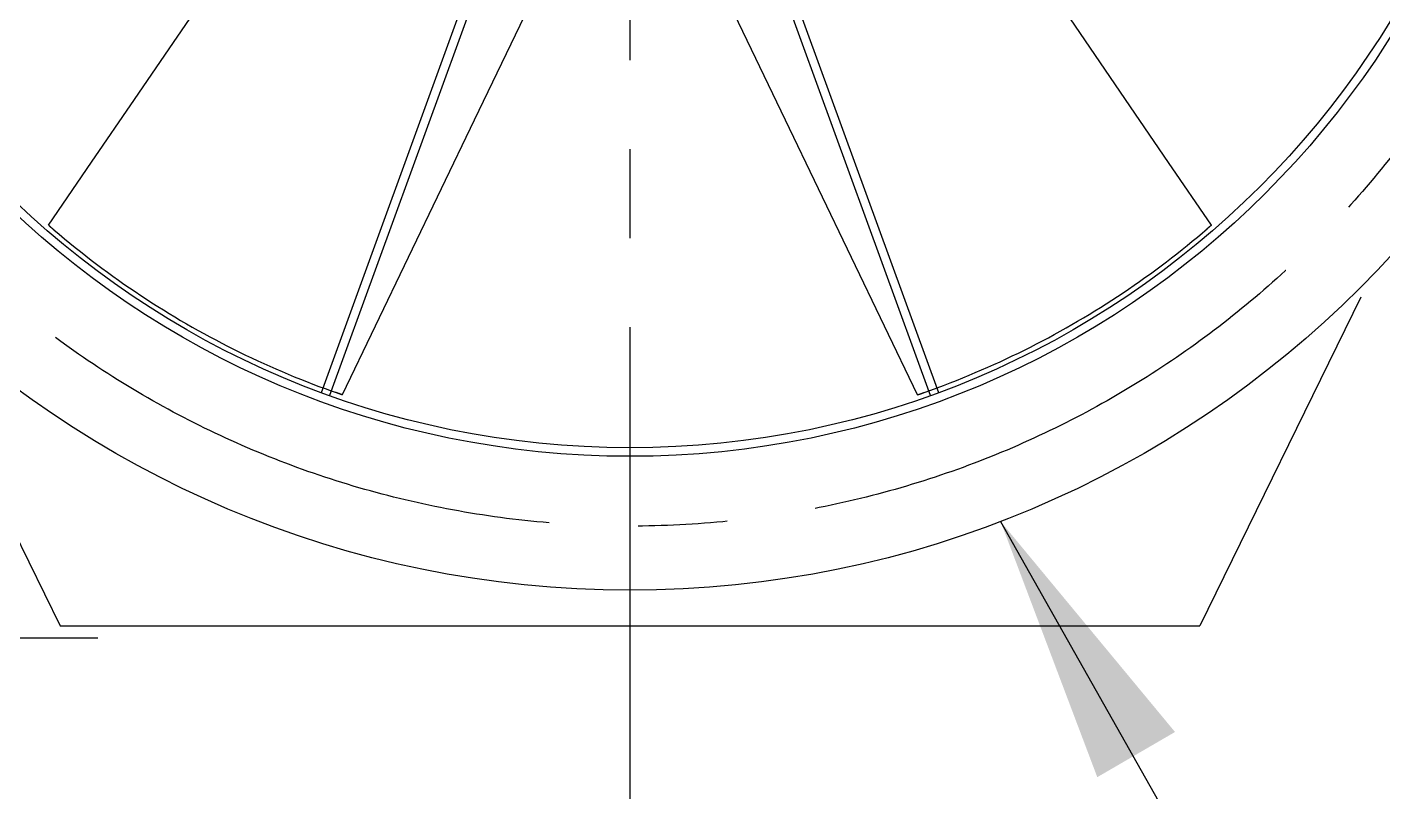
# Model space of a CAD drawing. Header units: millimetres. Extents: x -69382 to 174843, y -46375 to 101648.
# Drawn here: x -11347 to -10396, y 17564 to 18101 of the extents above; entities that cross this region are included whole.
import ezdxf

# ---------------------------------------------------------------- set-up
doc = ezdxf.new("R2010")
doc.units = ezdxf.units.MM
doc.header["$LTSCALE"] = 1000
for name, pattern in [('A-DASHD01', [0.75, 0.5, -0.25]), ('A-HIDDN01', [0.375, 0.25, -0.125]), ('CENTER2', [1.125, 0.75, -0.125, 0.125, -0.125])]:
    doc.linetypes.add(name, pattern=pattern)
for name, color, linetype in [('-길작업', 255, 'Continuous'), ('1', 3, 'Continuous'), ('CS-CONC', 4, 'Continuous'), ('CS-DIML', 1, 'Continuous'), ('CS-HIDL', 2, 'A-DASHD01'), ('CS-LEAL', 1, 'Continuous'), ('CS-LEAT', 3, 'Continuous'), ('CST-01-02-02-G05-CS-EXCV', 3, 'CFZ008'), ('J', 4, 'Continuous')]:
    doc.layers.add(name, color=color, linetype=linetype)
doc.linetypes.add('CFZ008', pattern='A,0.9,-0.2,[106,KHCLINE.shx,S=0.00606,R=180,X=0,Y=0],0.9', length=2)

# ---------------------------------------------------------------- blocks, each defined once
blk = doc.blocks.new('새G')
at = {"color": 3, "linetype": 'Continuous'}
for p, q in [((-216.58, -586.28), (-71.22, -186.89)), ((-65.58, -188.94), (-210.94, -588.33)), ((210.94, -588.33), (65.58, -188.94)), ((71.22, -186.89), (216.58, -586.28))]:
    blk.add_line(p, q, dxfattribs=at)
blk = doc.blocks.new('IMPELLER')
for p, q in [((23328.55, 14191.71), (23328.59, 14191.68)), ((23938.52, 14072.69), (23938.57, 14072.71))]:
    blk.add_line(p, q)
at = {"flags": 128}
for points in [[(23328.55, 14191.71), (23358.72, 14235.86), (23388.88, 14280.02), (23449.18, 14368.36), (23569.77, 14545.06)], [(23903.44, 14545.06), (24024.01, 14368.34), (24084.3, 14280), (24114.47, 14235.84), (24144.65, 14191.69)], [(23720.09, 14458.27), (23627.34, 14265.5), (23580.97, 14169.11), (23557.81, 14120.91), (23534.67, 14072.7)], [(23938.52, 14072.69), (23915.37, 14120.9), (23892.21, 14169.1), (23845.85, 14265.49), (23753.12, 14458.27)], [(23328.59, 14191.68), (23328.61, 14191.65), (23328.64, 14191.62), (23328.67, 14191.58), (23328.71, 14191.54), (23328.76, 14191.5), (23328.81, 14191.45), (23328.86, 14191.4), (23328.91, 14191.35), (23328.96, 14191.3), (23329.02, 14191.25), (23329.08, 14191.2), (23329.13, 14191.15), (23329.19, 14191.1), (23329.25, 14191.05), (23329.31, 14190.99), (23329.37, 14190.94), (23329.43, 14190.89), (23329.49, 14190.84), (23329.55, 14190.78), (23329.61, 14190.73), (23329.67, 14190.68), (23329.73, 14190.63), (23329.79, 14190.58), (23329.85, 14190.53)], [(23329.85, 14190.53), (23329.95, 14190.44), (23330.05, 14190.35), (23330.15, 14190.27), (23330.25, 14190.18), (23330.35, 14190.1), (23330.45, 14190.01), (23330.55, 14189.93), (23330.65, 14189.85), (23330.75, 14189.76), (23330.86, 14189.68), (23330.96, 14189.59), (23331.06, 14189.51), (23331.16, 14189.42), (23331.26, 14189.34), (23331.36, 14189.25), (23331.46, 14189.17), (23331.56, 14189.09), (23331.66, 14189), (23331.76, 14188.92), (23331.86, 14188.84), (23331.96, 14188.75), (23332.06, 14188.67), (23332.16, 14188.59), (23332.26, 14188.5)], [(23943.15, 14074.3), (23947.78, 14075.95), (23952.31, 14077.61), (23956.82, 14079.29), (23961.31, 14081.01), (23965.77, 14082.76), (23970.2, 14084.54), (23974.62, 14086.35), (23979.02, 14088.19), (23983.4, 14090.06), (23987.76, 14091.97), (23992.1, 14093.9), (23996.43, 14095.87), (24000.73, 14097.87), (24005.02, 14099.9), (24009.28, 14101.96), (24013.53, 14104.06), (24017.75, 14106.18), (24021.96, 14108.33), (24026.15, 14110.52), (24030.31, 14112.73), (24034.46, 14114.98), (24038.59, 14117.25), (24042.71, 14119.56), (24046.8, 14121.89), (24050.87, 14124.26), (24054.93, 14126.66), (24058.96, 14129.09), (24062.98, 14131.54), (24066.97, 14134.03), (24070.95, 14136.54), (24074.9, 14139.09), (24078.82, 14141.66), (24082.73, 14144.26), (24086.61, 14146.88), (24090.48, 14149.54), (24094.31, 14152.22), (24098.13, 14154.93), (24101.92, 14157.66), (24105.69, 14160.43), (24109.44, 14163.21), (24113.16, 14166.03), (24116.85, 14168.86), (24120.52, 14171.72), (24124.16, 14174.61), (24127.77, 14177.51), (24131.34, 14180.43), (24134.88, 14183.37), (24138.4, 14186.33), (24141.8, 14189.23), (24144.64, 14191.69)], [(24143.24, 14190.44), (24143.14, 14190.35), (24143.05, 14190.27), (24142.95, 14190.19), (24142.85, 14190.11), (24142.76, 14190.03), (24142.66, 14189.95), (24142.56, 14189.86), (24142.47, 14189.78), (24142.37, 14189.7), (24142.28, 14189.62), (24142.18, 14189.54), (24142.08, 14189.46), (24141.99, 14189.37), (24141.89, 14189.29), (24141.8, 14189.21), (24141.7, 14189.13), (24141.6, 14189.05), (24141.51, 14188.97), (24141.41, 14188.89), (24141.32, 14188.81), (24141.22, 14188.73), (24141.13, 14188.65), (24141.03, 14188.57), (24140.93, 14188.49)], [(24144.61, 14191.66), (24144.58, 14191.63), (24144.55, 14191.6), (24144.51, 14191.56), (24144.46, 14191.52), (24144.41, 14191.47), (24144.36, 14191.42), (24144.31, 14191.37), (24144.25, 14191.32), (24144.19, 14191.27), (24144.13, 14191.21), (24144.07, 14191.16), (24144.01, 14191.1), (24143.94, 14191.05), (24143.88, 14190.99), (24143.82, 14190.94), (24143.75, 14190.88), (24143.69, 14190.82), (24143.62, 14190.77), (24143.56, 14190.71), (24143.5, 14190.66), (24143.43, 14190.6), (24143.37, 14190.55), (24143.3, 14190.49), (24143.24, 14190.44)], [(23332.26, 14188.5), (23336, 14185.32), (23339.7, 14182.22), (23343.41, 14179.16), (23347.15, 14176.13), (23350.89, 14173.14), (23354.65, 14170.19), (23358.43, 14167.27), (23362.22, 14164.38), (23366.03, 14161.53), (23369.86, 14158.7), (23373.71, 14155.91), (23377.58, 14153.15), (23381.46, 14150.42), (23385.36, 14147.73), (23389.28, 14145.06), (23393.22, 14142.43), (23397.17, 14139.83), (23401.13, 14137.27), (23405.12, 14134.73), (23409.12, 14132.23), (23413.14, 14129.76), (23417.18, 14127.32), (23421.23, 14124.91), (23425.3, 14122.54), (23429.39, 14120.19), (23433.49, 14117.88), (23437.61, 14115.6), (23441.75, 14113.35), (23445.9, 14111.13), (23450.06, 14108.95), (23454.24, 14106.8), (23458.43, 14104.68), (23462.63, 14102.6), (23466.85, 14100.55), (23471.08, 14098.53), (23475.32, 14096.55), (23479.57, 14094.6), (23483.84, 14092.68), (23488.12, 14090.8), (23492.4, 14088.95), (23496.7, 14087.13), (23501, 14085.35), (23505.31, 14083.61), (23509.63, 14081.9), (23513.95, 14080.22), (23518.26, 14078.59), (23522.58, 14076.99), (23526.9, 14075.42), (23531.11, 14073.93), (23534.67, 14072.7)], [(23532.88, 14073.29), (23532.76, 14073.33), (23532.64, 14073.37), (23532.52, 14073.42), (23532.4, 14073.46), (23532.28, 14073.5), (23532.16, 14073.54), (23532.05, 14073.59), (23531.93, 14073.63), (23531.81, 14073.67), (23531.69, 14073.71), (23531.57, 14073.76), (23531.45, 14073.8), (23531.33, 14073.84), (23531.22, 14073.88), (23531.1, 14073.93), (23530.98, 14073.97), (23530.86, 14074.01), (23530.74, 14074.05), (23530.63, 14074.1), (23530.51, 14074.14), (23530.39, 14074.18), (23530.27, 14074.22), (23530.16, 14074.27), (23530.04, 14074.31)], [(23534.62, 14072.72), (23534.59, 14072.72), (23534.54, 14072.74), (23534.49, 14072.75), (23534.43, 14072.77), (23534.36, 14072.79), (23534.3, 14072.81), (23534.22, 14072.83), (23534.15, 14072.86), (23534.07, 14072.88), (23534, 14072.91), (23533.92, 14072.93), (23533.84, 14072.96), (23533.76, 14072.98), (23533.68, 14073.01), (23533.6, 14073.04), (23533.52, 14073.07), (23533.44, 14073.09), (23533.36, 14073.12), (23533.28, 14073.15), (23533.2, 14073.18), (23533.12, 14073.2), (23533.04, 14073.23), (23532.96, 14073.26), (23532.88, 14073.29)], [(23938.57, 14072.71), (23938.6, 14072.71), (23938.64, 14072.72), (23938.69, 14072.74), (23938.75, 14072.75), (23938.81, 14072.77), (23938.87, 14072.79), (23938.94, 14072.81), (23939.01, 14072.83), (23939.08, 14072.85), (23939.15, 14072.87), (23939.22, 14072.89), (23939.29, 14072.92), (23939.37, 14072.94), (23939.44, 14072.97), (23939.52, 14072.99), (23939.59, 14073.02), (23939.67, 14073.04), (23939.74, 14073.07), (23939.82, 14073.1), (23939.89, 14073.12), (23939.97, 14073.15), (23940.04, 14073.17), (23940.12, 14073.2), (23940.19, 14073.23)], [(23940.19, 14073.23), (23940.32, 14073.27), (23940.44, 14073.32), (23940.57, 14073.36), (23940.69, 14073.4), (23940.81, 14073.45), (23940.94, 14073.49), (23941.06, 14073.54), (23941.19, 14073.58), (23941.31, 14073.63), (23941.43, 14073.67), (23941.56, 14073.72), (23941.68, 14073.76), (23941.8, 14073.81), (23941.93, 14073.85), (23942.05, 14073.9), (23942.17, 14073.94), (23942.29, 14073.99), (23942.42, 14074.03), (23942.54, 14074.08), (23942.66, 14074.12), (23942.78, 14074.17), (23942.91, 14074.21), (23943.03, 14074.26), (23943.15, 14074.3)]]:
    blk.add_lwpolyline(points, dxfattribs=at)

msp = doc.modelspace()

# ---------------------------------------------------------------- linework, layer by layer
at = {"layer": '-길작업', "color": 3}
msp.add_circle((-11340.1893, 15806.461), 12116.7265, dxfattribs=at)
at = {"color": 3}
for p, q in [((-11437.3713, 17911.7168), (-11324.2469, 17680.9501)), ((-10411.1224, 17911.7168), (-10524.2469, 17680.9501)), ((-11324.2469, 17680.9501), (-10524.2469, 17680.9501))]:
    msp.add_line(p, q, dxfattribs=at)
msp.add_line((-10924.2469, 17705.9501), (-10924.2469, 17330.9501))
msp.add_circle((-10924.2469, 18430.9501), 725, dxfattribs=at)
for radius in [631, 625, 625]:
    msp.add_circle((-10924.2469, 18430.9501), radius)
at = {"layer": '1', "color": 1, "linetype": 'CENTER2', "ltscale": 0.5}
msp.add_line((-10924.2469, 19578.1602), (-10924.2469, 17644.4167), dxfattribs=at)
msp.add_circle((-10924.2469, 18430.9501), 680, dxfattribs=at)
at = {"layer": 'CS-CONC'}
for radius in [6190, 5890]:
    msp.add_arc((-12025.3782, 13782.9805), radius, 30, 150, dxfattribs=at)
at = {"layer": 'CS-DIML', "color": 2, "linetype": 'A-HIDDN01', "const_width": 10, "flags": 128}
msp.add_lwpolyline([(-6404.052, 12108.9805), (-6404.052, 12108.9805), (-6199.0529, 12108.9805), (-6199.0366, 12198.7629, -0.26945141), (-6167.7352, 12252.6302, 0.20153779), (-5996.4745, 12496.9861, 0.18881745), (-6660.6049, 16880.4805, 0.57735027), (-17390.6597, 16880.4805, 0.21739533), (-17797.4422, 12632.5793, 0.18139845), (-17597.8221, 12407.227, -0.29241564), (-17561.8292, 12350.9453), (-17561.8292, 12266.9805), (-17356.8292, 12266.9805)], format="xyb", dxfattribs=at)
at = {"layer": 'CS-HIDL'}
msp.add_lwpolyline([(-10924.2469, 19530.9501, 1), (-10924.2469, 17330.9501, 1)], format="xyb", close=True, dxfattribs=at)
at = {"layer": 'CS-LEAL'}
msp.add_line((-12025.3782, 17672.4273), (-11297.6618, 17672.4273), dxfattribs=at)
at = {"layer": 'CS-LEAT'}
msp.add_lwpolyline([(-6194.0538, 12103.9805), (-6194.0538, 12103.9805), (-6194.0366, 12198.7619, -0.26958023), (-6165.2357, 12248.2997, 0.19953737), (-5991.6652, 12495.585, 0.18882753), (-6656.2748, 16882.9805, 0.57735027), (-17394.9898, 16882.9805, 0.21740028), (-17802.1363, 12630.8545, 0.1820898), (-17600.0523, 12402.7493, -0.29311213), (-17566.8292, 12350.9453), (-17566.8292, 12261.9805), (-17566.8292, 12261.9805)], format="xyb", dxfattribs=at)
at = {"layer": 'CST-01-02-02-G05-CS-EXCV', "linetype": 'CFZ008', "ltscale": 1.5}
msp.add_lwpolyline([(-5978.9872, 12103.9805, 0.20470193), (-6560.7579, 16937.9805, 0.57735027), (-17489.9985, 16937.9805, 0.23521508), (-17778.2512, 12261.9805)], format="xyb", dxfattribs=at)
at = {"layer": 'J', "color": 1}
msp.add_line((-10664.0666, 17754.244), (-10012.6371, 16600.9223), dxfattribs=at)
msp.add_solid([(-10596.1982, 17574.6914), (-10541.6335, 17606.4084), (-10664.0666, 17754.244)], dxfattribs=at)

# ---------------------------------------------------------------- block references
for name, p in [('새G', (-10924.2469, 18430.9501)), ('IMPELLER', (-34660.8525, 3770.5003))]:
    msp.add_blockref(name, p)

doc.saveas('drawing.dxf')
